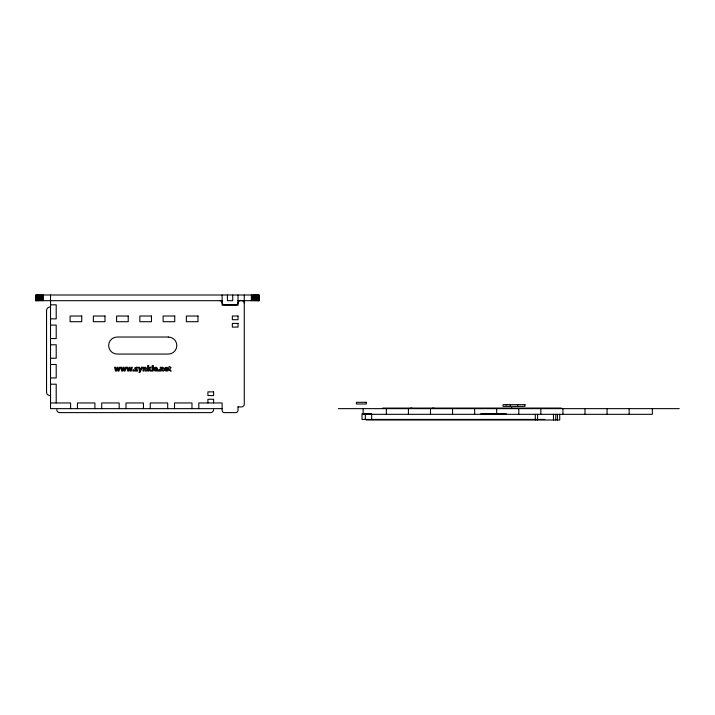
<?xml version="1.0" encoding="UTF-8"?>
<svg xmlns="http://www.w3.org/2000/svg" width="715" height="715" viewBox="0 0 715 715"><rect width="100%" height="100%" fill="white"/><g stroke="black" fill="none" stroke-linecap="round" stroke-linejoin="round"><path stroke-width="1.07" d="M35.75 300.684L222.731 300.684M237.738 300.684L259.044 300.684L259.044 295L35.75 295L35.813 300.684M50.524 304.813L56.208 304.813L56.208 318.854L50.524 318.854M50.524 325.102L56.208 325.102L56.208 338.553L50.524 338.553M50.524 344.8L56.208 344.8L56.208 358.251L50.524 358.251M50.524 364.498L56.208 364.498L56.208 377.949L50.524 377.949M50.524 384.196L56.208 384.196L56.208 402.956M50.524 402.956L70.615 402.956L70.615 408.64M505.585 404.779L507.212 404.779M238.024 406.933L241.429 406.933A2.842 2.842 0 0 0 244.271 404.091L244.271 295M382.695 408.086L561.338 408.068M410.481 408.211L412.099 408.211M432.432 408.211L434.05 408.211M222.606 408.64L50.524 408.64L50.524 295M338.338 408.64L679.25 408.64M480.748 413.753L506.318 413.753M544.839 419.428L362.005 419.428L362.005 413.753L371.666 413.753L371.666 419.428M365.982 420L559.729 420L559.729 414.316M652.339 408.64L652.339 414.316L363.14 414.316L363.14 408.64M629.137 408.64L629.137 414.316M607.062 408.64L607.062 414.316M584.995 408.64L584.995 414.316M562.92 408.64L562.92 414.316M557.459 414.316L557.459 420M555.752 414.316L555.752 420M553.481 414.316L553.481 420M540.853 408.64L540.853 414.316M537.573 414.316L537.573 420M535.294 414.316L535.294 420M518.777 408.64L518.777 414.316M517.66 404.663L517.66 406.361M511.672 407.514L511.672 408.086M510.34 404.663L510.34 406.361M496.702 408.64L496.702 414.316M474.635 408.64L474.635 414.316M452.559 408.64L452.559 414.316M430.493 408.64L430.493 414.316M408.417 408.64L408.417 414.316M386.35 408.64L386.35 414.316M365.32 413.753L365.32 419.428M258.982 295L258.982 300.684M258.785 295L258.785 300.684M258.464 295L258.464 300.684M258.017 295L258.017 300.684M257.463 295L257.463 300.684M256.801 295L256.801 300.684M256.042 295L256.042 300.684M255.21 295L255.21 300.684M254.308 295L254.308 300.684M253.36 295L253.36 300.684M252.377 295L252.377 300.684M251.376 295L251.376 300.684M238.024 295L238.024 302.552A2.109 2.109 0 0 1 235.914 304.661L224.215 304.661A2.109 2.109 0 0 1 222.115 302.552L222.115 295M238.024 406.746L238.024 410.339A2.27 2.27 0 0 1 235.753 412.618L224.385 412.618A2.27 2.27 0 0 1 222.115 410.339L222.115 402.956L198.797 402.956L198.797 408.64M232.724 295L232.724 300.684L227.415 300.684L227.415 295M213.588 402.956L213.588 399.265L207.913 399.265L207.913 402.956M191.978 408.64L191.978 402.956L174.523 402.956L174.523 408.64M167.703 408.64L167.703 402.956L150.248 402.956L150.248 408.64M143.429 408.64L143.429 402.956L125.983 402.956L125.983 408.64M119.164 408.64L119.164 402.956L101.709 402.956L101.709 408.64M94.889 408.64L94.889 402.956L77.434 402.956L77.434 408.64M43.418 295L43.418 300.684M42.417 295L42.417 300.684M41.434 295L41.434 300.684M40.487 295L40.487 300.684M39.584 295L39.584 300.684M38.753 295L38.753 300.684M37.993 295L37.993 300.684M37.332 295L37.332 300.684M36.778 295L36.778 300.684M36.331 295L36.331 300.684M36.009 295L36.009 300.684M242.001 300.684A2.27 2.27 0 0 1 244.271 302.954M240.294 300.684A2.27 2.27 0 0 0 238.024 302.954L238.024 305.225L222.115 305.225L222.115 302.954A2.27 2.27 0 0 0 219.845 300.684M50.256 306.932A3.709 3.709 0 0 0 46.547 310.641L46.547 392.249A3.325 3.325 0 0 0 49.871 395.565M213.588 409.641A2.976 2.976 0 0 1 210.621 412.618L59.72 412.618A2.94 2.94 0 0 1 56.771 409.668M154.083 368.717L154.19 369.959A1.743 1.743 0 0 0 155.244 370.996L157.47 370.924L157.47 370.2L155.834 370.379L155.128 369.36L157.47 369.36L157.452 368.833L156.594 367.313L154.824 367.483A1.743 1.743 0 0 0 154.181 368.341L154.083 368.717M164.593 368.717L164.691 369.959A1.743 1.743 0 0 0 165.755 370.996L167.98 370.924L167.98 370.2L166.336 370.379L165.63 369.36L167.98 369.36L167.953 368.833L167.104 367.313L165.326 367.483A1.743 1.743 0 0 0 164.682 368.341L164.593 368.717M134.849 368.064C135.18 369.405 138.469 371.005 134.804 370.182L134.804 370.924C142.062 372.22 132.856 366.822 137.477 368.028L137.477 367.313L136.377 367.179L134.849 368.064M155.2 368.359L156.469 368.788L156.12 367.876L155.2 368.359M165.701 368.359L166.979 368.788L166.622 367.876L165.701 368.359M117.332 368.457L116.554 371.049L115.58 371.049L114.525 367.269L115.472 367.269L116.214 369.914L117.01 367.269L117.895 367.269L118.601 369.932L119.405 367.269L120.12 367.269L118.994 371.049L118.02 371.049L117.332 368.457M123.409 368.457L122.64 371.049L121.666 371.049L120.612 367.269L121.559 367.269L122.301 369.914L123.096 367.269L123.981 367.269L124.687 369.932L125.491 367.269L126.197 367.269L125.08 371.049L124.097 371.049L123.409 368.457M129.495 368.457L128.727 371.049L127.744 371.049L126.698 367.269L127.645 367.269L128.387 369.914L129.183 367.269L130.059 367.269L130.774 369.932L131.578 367.269L132.284 367.269L131.167 371.049L130.184 371.049L129.495 368.457M141.507 367.269L140.399 369.798L139.461 367.269L138.361 367.269L139.765 371.049L138.907 372.408L139.943 372.408L142.285 367.269L141.507 367.269M144.251 368.368L144.028 371.049L143.009 371.049L143.009 367.269L144.028 367.269L144.028 367.984C145.788 365.597 147.487 369.324 146.405 371.049L145.386 371.049L145.279 368.145L144.251 368.368M161.51 368.368L161.286 371.049L160.267 371.049L160.267 367.269L161.286 367.269L161.286 367.984C163.047 365.597 164.745 369.324 163.663 371.049L162.645 371.049L162.537 368.145L161.51 368.368M150.07 367.269L148.657 369.155L150.061 371.049L151.303 371.049L149.676 368.886L150.919 367.269L150.07 367.269M170.983 371.031L169.16 370.433L168.66 367.903L169.08 366.634L170.912 367.269L170.912 367.903L170.099 367.903L170.099 369.762L170.983 371.031M81.733 316.021L70.106 316.021L70.106 321.705L81.733 321.705L81.733 316.021M104.98 316.021L93.352 316.021L93.352 321.705L104.98 321.705L104.98 316.021M128.235 316.021L116.608 316.021L116.608 321.705L128.235 321.705L128.235 316.021M151.482 316.021L139.854 316.021L139.854 321.705L151.482 321.705L151.482 316.021M174.737 316.021L163.109 316.021L163.109 321.705L174.737 321.705L174.737 316.021M197.984 316.021L186.365 316.021L186.365 321.705L197.984 321.705L197.984 316.021M238.024 316.021L232.339 316.021L232.339 319.712L238.024 319.712L238.024 316.021M238.024 323.412L232.339 323.412L232.339 327.104L238.024 327.104L238.024 323.412M168.311 337.024L117.171 337.024A8.526 8.526 0 0 0 108.644 345.542A8.526 8.526 0 0 0 117.171 354.068L168.311 354.068A8.526 8.526 0 0 0 176.828 345.542A8.526 8.526 0 0 0 168.311 337.024M148.657 365.615L147.639 365.615L147.639 371.049L148.657 371.049L148.657 365.615M153.117 365.776L152.098 365.776L152.098 366.634L153.117 366.634L153.117 365.776M153.117 367.269L152.098 367.269L152.098 371.049L153.117 371.049L153.117 367.269M133.955 369.941L132.847 369.941L132.847 371.049L133.955 371.049L133.955 369.941M159.311 369.941L158.212 369.941L158.212 371.049L159.311 371.049L159.311 369.941M213.588 391.874L207.913 391.874L207.913 395.565L213.588 395.565L213.588 391.874M366.259 402.304L356.428 402.304L356.428 404.002L366.259 404.002L366.259 402.304M524.98 404.663L503.029 404.663L503.029 406.361L524.98 406.361L524.98 404.663"/></g></svg>
